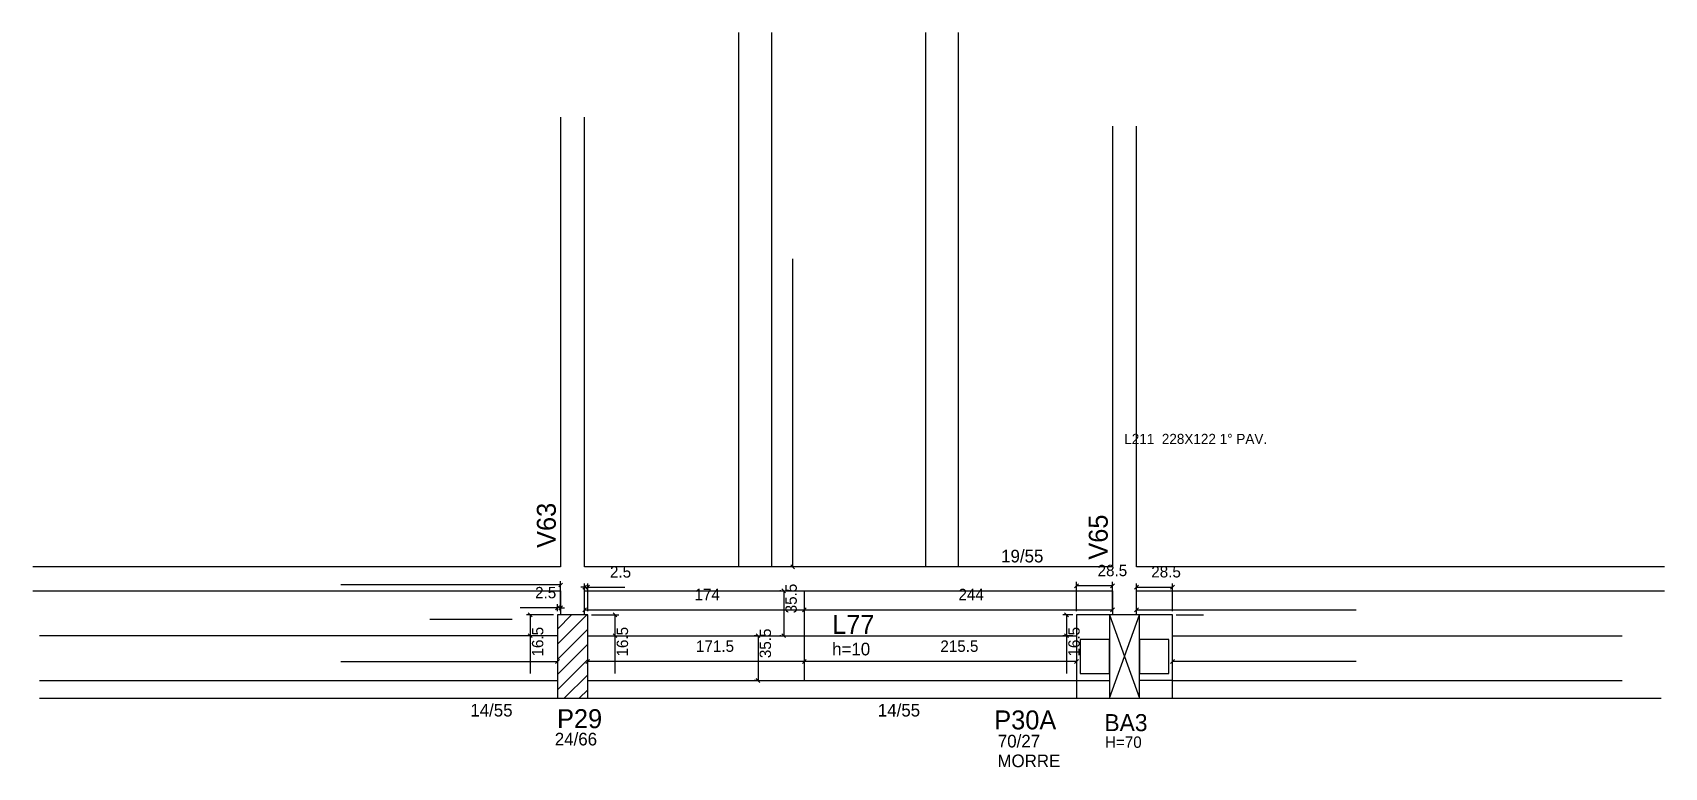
# Model space of a CAD drawing. Header units: metres. Extents: x 4264 to 5556, y 1925 to 2507.
import ezdxf

# ---------------------------------------------------------------- set-up
doc = ezdxf.new("R2010")
doc.units = ezdxf.units.M
for name, color, linetype in [('1', 7, 'Continuous'), ('3', 7, 'Continuous'), ('4', 7, 'Continuous'), ('7', 7, 'Continuous'), ('AUX00', 7, 'Continuous'), ('Painéis', 7, 'Continuous')]:
    doc.layers.add(name, color=color, linetype=linetype)

msp = doc.modelspace()

# ---------------------------------------------------------------- linework, layer by layer
at = {"layer": '1', "color": 1, "lineweight": 25}
for p, q in [((5116.7, 1980.2), (5140.7, 2046.2)), ((5116.7, 2046.2), (5140.7, 1980.2))]:
    msp.add_line(p, q, dxfattribs=at)
at = {"layer": '3', "color": 3, "lineweight": 25}
for p, q in [((4578.6, 2042.9), (4643.9, 2042.9)), ((4679.7, 2022.9), (4702.9, 2046.2)), ((4679.7, 2034.9), (4690.9, 2046.2)), ((4679.7, 2010.9), (4703.7, 2034.9)), ((4679.7, 1998.9), (4703.7, 2022.9)), ((4679.7, 1986.9), (4703.7, 2010.9)), ((4269.7, 1994.2), (4679.7, 1994.2)), ((4685, 1980.2), (4703.7, 1998.8)), ((4703.7, 1994.2), (5090.7, 1994.2)), ((5090.7, 1994.2), (5116.7, 1994.2)), ((5166.7, 1994.2), (5140.7, 1994.2)), ((5166.7, 1994.2), (5522.7, 1994.2)), ((4269.7, 1980.2), (4679.7, 1980.2)), ((4697, 1980.2), (4703.7, 1986.8)), ((4703.7, 1980.2), (5116.7, 1980.2)), ((5140.7, 1980.2), (5553.7, 1980.2))]:
    msp.add_line(p, q, dxfattribs=at)
for points in [[(4682.2, 2440.2), (4682.2, 2084.2)], [(4701.2, 2084.2), (4701.2, 2440.2)], [(5119.2, 2433.2), (5119.2, 2084.2)], [(5138.2, 2084.2), (5138.2, 2433.2)], [(4682.2, 2084.2), (4264.2, 2084.2)], [(5119.2, 2084.2), (4701.2, 2084.2)], [(5556.2, 2084.2), (5138.2, 2084.2)], [(4264.2, 2065.2), (4682.2, 2065.2)], [(4682.2, 2065.2), (4682.2, 2046.2)], [(4701.2, 2065.2), (5119.2, 2065.2)], [(4701.2, 2046.2), (4701.2, 2065.2)], [(5119.2, 2065.2), (5119.2, 2046.2)], [(5138.2, 2065.2), (5556.2, 2065.2)], [(5138.2, 2046.2), (5138.2, 2065.2)], [(5090.7, 1980.2), (5166.7, 1980.2), (5166.7, 2046.2), (5090.7, 2046.2), (5090.7, 1980.2)]]:
    msp.add_lwpolyline(points, dxfattribs=at)
at = {"layer": '7', "color": 7, "lineweight": 25}
for points in [[(4679.7, 1980.2), (4703.7, 1980.2), (4703.7, 2046.2), (4679.7, 2046.2), (4679.7, 1980.2)], [(5116.7, 1980.2), (5140.7, 1980.2), (5140.7, 2046.2), (5116.7, 2046.2), (5116.7, 1980.2)], [(5116.7, 2026.7), (5093.7, 2026.7), (5093.7, 1999.7), (5116.7, 1999.7), (5116.7, 2026.7)], [(5163.7, 2026.7), (5140.7, 2026.7), (5140.7, 1999.7), (5163.7, 1999.7), (5163.7, 2026.7)]]:
    msp.add_lwpolyline(points, dxfattribs=at)
at = {"layer": 'Painéis', "color": 200, "lineweight": 25}
for p, q in [((4823.1, 2507.2), (4823.1, 2084.2)), ((4849.1, 2507.2), (4849.1, 2084.2)), ((4971.1, 2507.2), (4971.1, 2084.2)), ((4997.1, 2507.2), (4997.1, 2084.2)), ((4875.2, 1994.2), (4875.2, 2065.2)), ((4679.7, 2029.7), (4269.7, 2029.7)), ((4703.7, 2029.7), (5090.7, 2029.7)), ((5166.7, 2029.7), (5522.7, 2029.7))]:
    msp.add_line(p, q, dxfattribs=at)
at = {"layer": 'Painéis', "color": 4, "lineweight": 25}
for p, q in [((4865.9, 2328.2), (4865.9, 2084.2)), ((4682.2, 2069.9), (4508.2, 2069.9)), ((4682.2, 2053.2), (4682.2, 2072.9)), ((4701.2, 2068.1), (4698.2, 2068.1)), ((4701.2, 2049.2), (4701.2, 2071.1)), ((4701.2, 2068.1), (4703.7, 2068.1)), ((4703.7, 2049.2), (4703.7, 2071.1)), ((4703.7, 2068.1), (4733, 2068.1)), ((5090.7, 2049.2), (5090.7, 2072.2)), ((5119.2, 2069.2), (5090.7, 2069.2)), ((5119.2, 2049.2), (5119.2, 2072.2)), ((5138.2, 2049.2), (5138.2, 2071.1)), ((5138.2, 2068.1), (5166.7, 2068.1)), ((5166.7, 2049.2), (5166.7, 2071.1)), ((4679.7, 2049.2), (4679.7, 2054.7)), ((4682.2, 2049.2), (4682.2, 2054.7)), ((4856.6, 2065.2), (4855.9, 2065.2)), ((4858.9, 2065.2), (4858.9, 2029.7)), ((4679.7, 2051.7), (4650.3, 2051.7)), ((4676.7, 2046.2), (4655.1, 2046.2)), ((4658.1, 2046.2), (4658.1, 2029.7)), ((4682.2, 2051.7), (4679.7, 2051.7)), ((4682.2, 2051.7), (4685.2, 2051.7)), ((4701.2, 2050.2), (4875.2, 2050.2)), ((4706.7, 2046.2), (4728.2, 2046.2)), ((4725.2, 2046.2), (4725.2, 2029.7)), ((4875.2, 2050.2), (5119.2, 2050.2)), ((5087.7, 2046.2), (5079.8, 2046.2)), ((5082.8, 2046.2), (5082.8, 2029.7)), ((5138.2, 2050.2), (5312.2, 2050.2)), ((5169.7, 2046.2), (5191.2, 2046.2)), ((4676.7, 2029.7), (4655.1, 2029.7)), ((4658.1, 2029.7), (4658.1, 1999.7)), ((4706.7, 2029.7), (4728.2, 2029.7)), ((4725.2, 2029.7), (4725.2, 1999.7)), ((4837.4, 2029.7), (4835.5, 2029.7)), ((4838.5, 2029.7), (4838.5, 1994.2)), ((4856.6, 2029.7), (4855.9, 2029.7)), ((5087.7, 2029.7), (5079.8, 2029.7)), ((5082.8, 2029.7), (5082.8, 1999.7)), ((5169.7, 2029.7), (5191.2, 2029.7)), ((4508.2, 2009.3), (4679.7, 2009.3)), ((4875.2, 2009.3), (4703.7, 2009.3)), ((5090.7, 2009.3), (4875.2, 2009.3)), ((5312.2, 2009.3), (5166.7, 2009.3)), ((4837.4, 1994.2), (4835.5, 1994.2))]:
    msp.add_line(p, q, dxfattribs=at)
at = {"layer": 'Painéis', "color": 0, "lineweight": 25}
for p, q in [((4864.4, 2085.7), (4867.4, 2082.7)), ((4680.7, 2068.4), (4683.7, 2071.4)), ((4699.7, 2066.6), (4702.7, 2069.6)), ((4705.2, 2069.6), (4702.2, 2066.6)), ((5092.2, 2070.7), (5089.2, 2067.7)), ((5117.7, 2067.7), (5120.7, 2070.7)), ((5139.7, 2069.6), (5136.7, 2066.6)), ((5165.2, 2066.6), (5168.2, 2069.6)), ((4860.4, 2063.7), (4857.4, 2066.7)), ((4659.6, 2044.7), (4656.6, 2047.7)), ((4678.2, 2050.2), (4681.2, 2053.2)), ((4683.7, 2053.2), (4680.7, 2050.2)), ((4702.7, 2051.7), (4699.7, 2048.7)), ((4726.7, 2044.7), (4723.7, 2047.7)), ((4873.7, 2048.7), (4876.7, 2051.7)), ((4876.7, 2051.7), (4873.7, 2048.7)), ((5084.3, 2044.7), (5081.3, 2047.7)), ((5117.7, 2048.7), (5120.7, 2051.7)), ((5139.7, 2051.7), (5136.7, 2048.7)), ((4656.6, 2031.2), (4659.6, 2028.2)), ((4723.7, 2031.2), (4726.7, 2028.2)), ((4840, 2028.2), (4837, 2031.2)), ((4857.4, 2031.2), (4860.4, 2028.2)), ((5081.3, 2031.2), (5084.3, 2028.2)), ((4678.2, 2007.8), (4681.2, 2010.8)), ((4705.2, 2010.8), (4702.2, 2007.8)), ((4876.7, 2010.8), (4873.7, 2007.8)), ((4873.7, 2007.8), (4876.7, 2010.8)), ((5089.2, 2007.8), (5092.2, 2010.8)), ((5168.2, 2010.8), (5165.2, 2007.8)), ((4837, 1995.7), (4840, 1992.7))]:
    msp.add_line(p, q, dxfattribs=at)

# ---------------------------------------------------------------- texts
at = {"layer": '3', "color": 3, "lineweight": 25}
for s, height, p in [('19/55', 10, (5031, 2087.7)), ('h=10', 10, (4897.2, 2014.1)), ('14/55', 10, (4610.7, 1965.7)), ('14/55', 10, (4933.4, 1965.7)), ('24/66', 10, (4677.6, 1942.8)), ('70/27', 10, (5028.4, 1941.2)), ('H=70', 9, (5113.2, 1940.9)), ('MORRE', 10, (5028.1, 1925.6))]:
    msp.add_text(s, height=height, dxfattribs=at).set_placement(p)
at = {"layer": '4', "color": 4, "lineweight": 25}
for s, p in [('V63', (4678.4, 2099.2)), ('V65', (5115.4, 2089.9))]:
    msp.add_text(s, height=15, rotation=90, dxfattribs=at).set_placement(p)
for s, height, p in [('L77', 15, (4897.2, 2031.1)), ('P29', 15, (4679.4, 1956.5)), ('P30A', 15, (5025.6, 1955.5)), ('BA3', 13.5, (5112.8, 1954.1))]:
    msp.add_text(s, height=height, dxfattribs=at).set_placement(p)
at = {"layer": 'AUX00', "color": 7, "lineweight": 25}
msp.add_text('L211 ^J228X122^J1° PAV.', height=8, dxfattribs=at).set_placement((5128.5, 2181.5))
at = {"layer": 'Painéis', "color": 240, "lineweight": 25}
for s, p in [('2.5', (4721.3, 2075.7)), ('28.5', (5107.4, 2076.8)), ('28.5', (5149.9, 2075.8)), ('2.5', (4662, 2059.3)), ('174', (4788.2, 2057.8)), ('244', (4997.2, 2057.8)), ('171.5', (4789.4, 2016.9)), ('215.5', (4982.9, 2016.9))]:
    msp.add_text(s, height=9, dxfattribs=at).set_placement(p)
for s, p in [('35.5', (4869.2, 2047.4)), ('16.5', (4668.5, 2013.2)), ('16.5', (4735.6, 2013.2)), ('35.5', (4848.8, 2011.9)), ('16.5', (5093.2, 2013.2))]:
    msp.add_text(s, height=9, rotation=90, dxfattribs=at).set_placement(p)

doc.saveas('drawing.dxf')
